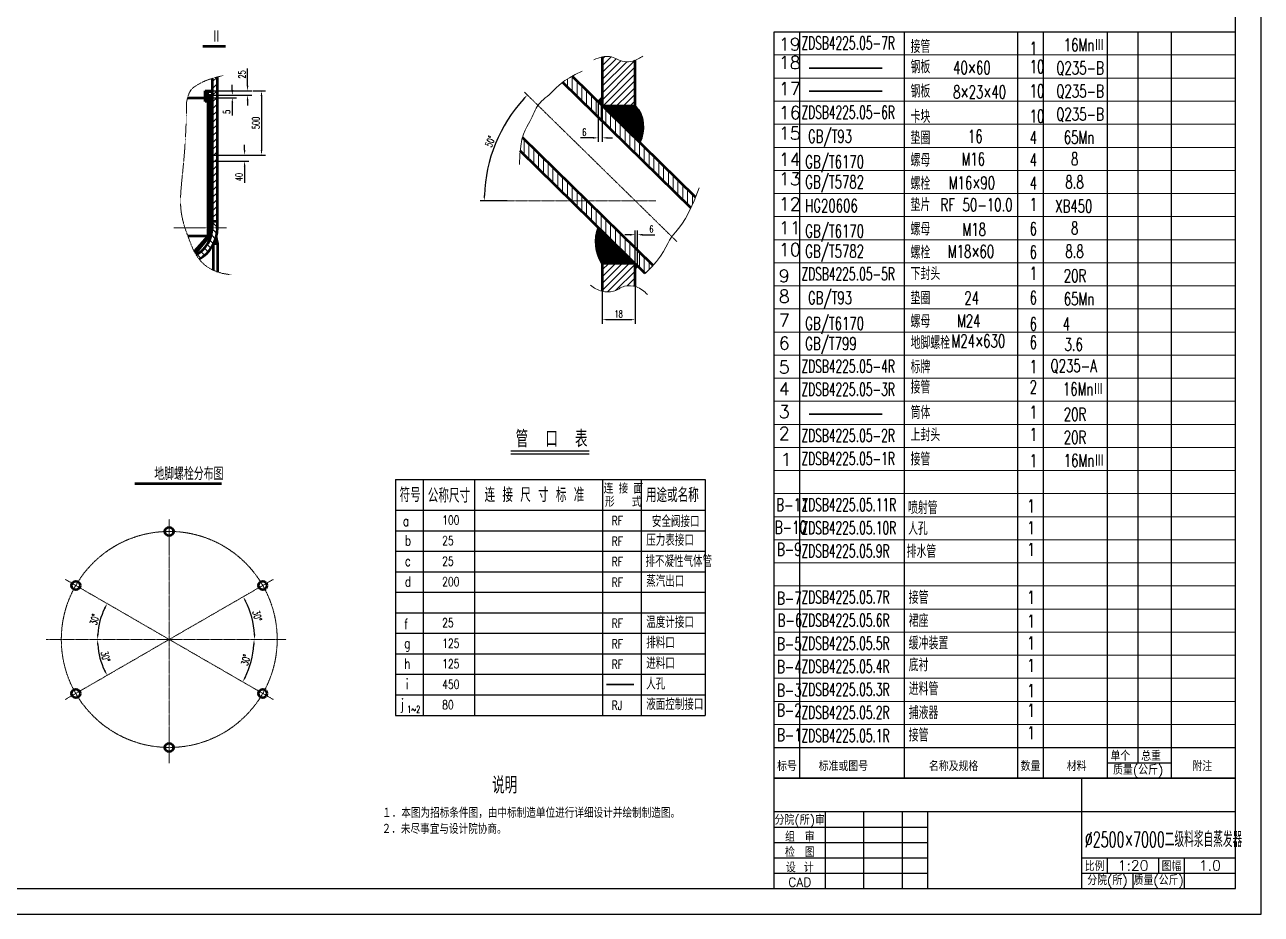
# Model space of a CAD drawing. Header units: millimetres. Extents: x 25714 to 46739, y -2 to 14848.
# Drawn here: x 34681 to 46739, y -2 to 8667 of the extents above; entities that cross this region are included whole.
import ezdxf
from ezdxf.enums import TextEntityAlignment as Align

# ---------------------------------------------------------------- set-up
doc = ezdxf.new("R2010")
doc.units = ezdxf.units.MM
doc.header["$LTSCALE"] = 5
doc.linetypes.add('CENTER', pattern=[2, 1.25, -0.25, 0.25, -0.25])
doc.linetypes.add('DIVIDE', pattern=[1.25, 0.5, -0.25, 0, -0.25, 0, -0.25])
for name, color, linetype in [('1', 1, 'Continuous'), ('border', 7, 'Continuous'), ('dim', 7, 'Continuous'), ('yhsolid', 7, 'Continuous'), ('yhtext', 3, 'Continuous'), ('yhthin', 1, 'Continuous')]:
    doc.layers.add(name, color=color, linetype=linetype)
for name, color, linetype, lineweight in [('中心线', 4, 'CENTER', 18), ('双点划线', 6, 'DIVIDE', 18), ('实线', 7, 'Continuous', 53), ('文字', 3, 'Continuous', 30), ('细线', 1, 'Continuous', 18)]:
    doc.layers.add(name, color=color, linetype=linetype, lineweight=lineweight)
doc.styles.add('hz', font='txt.shx', dxfattribs={"bigfont": 'hztxt.shx'})
doc.styles.add('SIMPLEX', font='romans.shx', dxfattribs={"width": 0.75, "bigfont": 'hztxt.shx'})
doc.styles.get("Standard").update_dxf_attribs({"font": 'txt.shx', "width": 0.67, "bigfont": 'hztxt.shx'})
doc.dimstyles.get("Standard").update_dxf_attribs({"dimtxt": 0.18, "dimasz": 0.18, "dimexe": 0.18, "dimexo": 0.0625, "dimgap": 0.09, "dimtad": 0, "dimtih": 1, "dimtoh": 1, "dimdec": 4, "dimzin": 0, "dimdsep": 46, "dimtxsty": 'Standard', "dimcen": 0.09, "dimadec": 0, "dimazin": 0, "dimtfac": 1, "dimtdec": 4, "dimtofl": 0, "dimtmove": 0, "dimatfit": 3, "dimfxl": 0, "dimtolj": 1, "dimtzin": 0, "dimarcsym": 0})
pattern_1 = [(135, (25816.55, -15245.38), (-33.14563, -33.14563), [])]
pattern_2 = [(45, (25816.55, -15245.38), (-33.14563, 33.14563), [])]
pattern_3 = [(45, (25816.5523, -15245.3785), (-3.314563, 3.314563), []), (135, (25816.5523, -15245.3785), (-3.314563, -3.314563), [])]
pattern_4 = [(90, (25816.55, -15245.38), (-46.875, 9e-15), [])]

# ---------------------------------------------------------------- blocks, each defined once
blk = doc.blocks.new('*D109')
at = {"layer": 'DEFPOINTS', "color": 0}
for p in [(40313, 6079), (40633, 6134), (40633, 5793)]:
    blk.add_point(p, dxfattribs=at)
at = {"layer": '文字', "color": 1, "lineweight": -2}
for p, q in [((40313, 6079), (40313, 5753)), ((40633, 6134), (40633, 5753)), ((40363, 5793), (40583, 5793))]:
    blk.add_line(p, q, dxfattribs=at)
at = {"layer": '文字', "color": 1}
for points in [[(40363, 5801), (40363, 5785), (40313, 5793)], [(40583, 5801), (40583, 5785), (40633, 5793)]]:
    blk.add_solid(points, dxfattribs=at)
at = {"layer": '文字', "color": 3, "insert": (40473, 5848), "char_height": 70, "attachment_point": 5}
blk.add_mtext('\\A1;18', dxfattribs=at)
blk = doc.blocks.new('*D140')
at = {"layer": 'DEFPOINTS', "color": 0}
for p in [(36510, 7397), (36510, 7338), (36825, 7338)]:
    blk.add_point(p, dxfattribs=at)
at = {"layer": '实线', "color": 1, "lineweight": -2}
for p, q in [((36825, 7447), (36825, 7497)), ((36510, 7397), (36865, 7397)), ((36510, 7338), (36865, 7338)), ((36825, 7288), (36825, 7128))]:
    blk.add_line(p, q, dxfattribs=at)
at = {"layer": '实线', "color": 1}
for points in [[(36817, 7447), (36833, 7447), (36825, 7397)], [(36817, 7288), (36833, 7288), (36825, 7338)]]:
    blk.add_solid(points, dxfattribs=at)
at = {"layer": '实线', "color": 3, "insert": (36770, 7183), "char_height": 70, "attachment_point": 5, "rotation": 90}
blk.add_mtext('\\A1;40', dxfattribs=at)
blk = doc.blocks.new('*D141')
at = {"layer": 'DEFPOINTS', "color": 0}
for p in [(36904, 8023), (36499, 7397), (36990, 7397)]:
    blk.add_point(p, dxfattribs=at)
at = {"layer": '实线', "color": 1, "lineweight": -2}
for p, q in [((36904, 8023), (37030, 8023)), ((36990, 7973), (36990, 7447)), ((36499, 7397), (37030, 7397))]:
    blk.add_line(p, q, dxfattribs=at)
at = {"layer": '实线', "color": 1}
for points in [[(36982, 7973), (36998, 7973), (36990, 8023)], [(36982, 7447), (36998, 7447), (36990, 7397)]]:
    blk.add_solid(points, dxfattribs=at)
at = {"layer": '实线', "color": 3, "insert": (36935, 7710), "char_height": 70, "attachment_point": 5, "rotation": 90}
blk.add_mtext('\\A1;500', dxfattribs=at)
blk = doc.blocks.new('*D142')
at = {"layer": 'DEFPOINTS', "color": 0}
for p in [(36487, 7981), (36441, 7954), (36705, 7954)]:
    blk.add_point(p, dxfattribs=at)
at = {"layer": '实线', "color": 1, "lineweight": -2}
for p, q in [((36705, 8031), (36705, 8081)), ((36487, 7981), (36745, 7981)), ((36441, 7954), (36745, 7954)), ((36705, 7904), (36705, 7782))]:
    blk.add_line(p, q, dxfattribs=at)
at = {"layer": '实线', "color": 1}
for points in [[(36697, 8031), (36714, 8031), (36705, 7981)], [(36697, 7904), (36714, 7904), (36705, 7954)]]:
    blk.add_solid(points, dxfattribs=at)
at = {"layer": '实线', "color": 3, "insert": (36650, 7818), "char_height": 70, "attachment_point": 5, "rotation": 90}
blk.add_mtext('\\A1;5', dxfattribs=at)
blk = doc.blocks.new('*D143')
at = {"layer": 'DEFPOINTS', "color": 0}
for p in [(36510, 8023), (36510, 7981), (36854, 8023)]:
    blk.add_point(p, dxfattribs=at)
at = {"layer": '实线', "color": 1, "lineweight": -2}
for p, q in [((36854, 8073), (36854, 8242)), ((36510, 8023), (36894, 8023)), ((36510, 7981), (36894, 7981)), ((36854, 7931), (36854, 7881))]:
    blk.add_line(p, q, dxfattribs=at)
at = {"layer": '实线', "color": 1}
for points in [[(36846, 8073), (36862, 8073), (36854, 8023)], [(36846, 7931), (36862, 7931), (36854, 7981)]]:
    blk.add_solid(points, dxfattribs=at)
at = {"layer": '实线', "color": 3, "insert": (36799, 8183), "char_height": 70, "attachment_point": 5, "rotation": 90}
blk.add_mtext('\\A1;25', dxfattribs=at)
blk = doc.blocks.new('*D144')
at = {"layer": 'DEFPOINTS', "color": 0}
for p in [(40656, 6621), (40633, 6340), (40656, 6318)]:
    blk.add_point(p, dxfattribs=at)
at = {"layer": '实线', "color": 1, "lineweight": -2}
for p, q in [((40633, 6340), (40633, 6661)), ((40656, 6318), (40656, 6661)), ((40583, 6621), (40533, 6621)), ((40706, 6621), (40827, 6621))]:
    blk.add_line(p, q, dxfattribs=at)
at = {"layer": '实线', "color": 1}
for points in [[(40583, 6629), (40583, 6612), (40633, 6621)], [(40706, 6629), (40706, 6612), (40656, 6621)]]:
    blk.add_solid(points, dxfattribs=at)
at = {"layer": '实线', "color": 3, "insert": (40792, 6676), "char_height": 70, "attachment_point": 5}
blk.add_mtext('\\A1;6', dxfattribs=at)
blk = doc.blocks.new('*D145')
at = {"layer": 'DEFPOINTS', "color": 0}
for p in [(40274, 7917), (40313, 7878), (40274, 7565)]:
    blk.add_point(p, dxfattribs=at)
at = {"layer": '实线', "color": 1, "lineweight": -2}
for p, q in [((40274, 7917), (40274, 7525)), ((40313, 7878), (40313, 7525)), ((40224, 7565), (40102, 7565)), ((40363, 7565), (40413, 7565))]:
    blk.add_line(p, q, dxfattribs=at)
at = {"layer": '实线', "color": 1}
for points in [[(40224, 7573), (40224, 7557), (40274, 7565)], [(40363, 7573), (40363, 7557), (40313, 7565)]]:
    blk.add_solid(points, dxfattribs=at)
at = {"layer": '实线', "color": 3, "insert": (40138, 7620), "char_height": 70, "attachment_point": 5}
blk.add_mtext('\\A1;6', dxfattribs=at)
blk = doc.blocks.new('*D146')
at = {"layer": 'DEFPOINTS', "color": 0}
for p in [(39589, 7976), (39354, 7680), (39386, 6952), (40835, 6952), (41039, 6556)]:
    blk.add_point(p, dxfattribs=at)
at = {"layer": '实线', "color": 1, "lineweight": -2}
for p, q in [((39589, 7976), (39554, 8011)), ((39386, 6952), (39122, 6952))]:
    blk.add_line(p, q, dxfattribs=at)
blk.add_arc((40634, 6952), 1472, 137.5225, 178.054, dxfattribs=at)
at = {"layer": '实线', "color": 1}
for points in [[(39542, 7952), (39554, 7941), (39582, 7983)], [(39171, 7002), (39154, 7002), (39162, 6952)]]:
    blk.add_solid(points, dxfattribs=at)
at = {"layer": '实线', "color": 3, "insert": (39220, 7530), "char_height": 70, "attachment_point": 5, "rotation": 67.7883}
blk.add_mtext('\\A1;50%%D', dxfattribs=at)
blk = doc.blocks.new('*D80')
at = {"layer": 'DEFPOINTS', "color": 0}
for p in [(35324, 3118), (35434, 2915), (34891, 2676), (37229, 2676), (36856, 2234)]:
    blk.add_point(p, dxfattribs=at)
at = {"layer": 'dim', "color": 1, "lineweight": -2}
blk.add_arc((36090, 2676), 699, 154.0997, 175.9003, dxfattribs=at)
at = {"layer": 'dim', "color": 1}
for points in [[(35454, 2985), (35469, 2977), (35485, 3025)], [(35402, 2726), (35385, 2726), (35391, 2676)]]:
    blk.add_solid(points, dxfattribs=at)
at = {"layer": 'dim', "color": 3, "insert": (35362, 2871), "char_height": 70, "attachment_point": 5, "rotation": 75}
blk.add_mtext('\\A1;30°', dxfattribs=at)
blk = doc.blocks.new('*D81')
at = {"layer": 'DEFPOINTS', "color": 0}
for p in [(36856, 3118), (34891, 2676), (37229, 2676), (35402, 2555), (35324, 2234)]:
    blk.add_point(p, dxfattribs=at)
at = {"layer": 'dim', "color": 1, "lineweight": -2}
blk.add_arc((36090, 2676), 699, 184.0978, 205.9022, dxfattribs=at)
at = {"layer": 'dim', "color": 1}
for points in [[(35385, 2626), (35401, 2626), (35391, 2676)], [(35469, 2374), (35454, 2367), (35485, 2326)]]:
    blk.add_solid(points, dxfattribs=at)
at = {"layer": 'dim', "color": 3, "insert": (35468, 2509), "char_height": 70, "attachment_point": 5, "rotation": 285}
blk.add_mtext('\\A1;30°', dxfattribs=at)
blk = doc.blocks.new('*D82')
at = {"layer": 'DEFPOINTS', "color": 0}
for p in [(36856, 3118), (36910, 2821), (34891, 2676), (37229, 2676), (35324, 2234)]:
    blk.add_point(p, dxfattribs=at)
at = {"layer": 'dim', "color": 1, "lineweight": -2}
blk.add_arc((36090, 2676), 833, 3.441, 26.559, dxfattribs=at)
at = {"layer": 'dim', "color": 1}
for points in [[(36828, 3044), (36842, 3052), (36811, 3092)], [(36930, 2726), (36913, 2726), (36923, 2676)]]:
    blk.add_solid(points, dxfattribs=at)
at = {"layer": 'dim', "color": 3, "insert": (36948, 2906), "char_height": 70, "attachment_point": 5, "rotation": 285}
blk.add_mtext('\\A1;30°', dxfattribs=at)
blk = doc.blocks.new('*D83')
at = {"layer": 'DEFPOINTS', "color": 0}
for p in [(35324, 3118), (34891, 2676), (37229, 2676), (36868, 2393), (36856, 2234)]:
    blk.add_point(p, dxfattribs=at)
at = {"layer": 'dim', "color": 1, "lineweight": -2}
blk.add_arc((36090, 2676), 827, 333.4642, 356.5358, dxfattribs=at)
at = {"layer": 'dim', "color": 1}
for points in [[(36908, 2626), (36924, 2626), (36917, 2676)], [(36838, 2303), (36823, 2310), (36807, 2262)]]:
    blk.add_solid(points, dxfattribs=at)
at = {"layer": 'dim', "color": 3, "insert": (36836, 2476), "char_height": 70, "attachment_point": 5, "rotation": 75}
blk.add_mtext('\\A1;30°', dxfattribs=at)

msp = doc.modelspace()

# ---------------------------------------------------------------- hatches: boundary and pattern name
at = {"layer": '细线'}
h = msp.add_hatch(dxfattribs=at)
h.set_pattern_fill('ANSI31', color=256, scale=375, style=0)
h.set_pattern_definition(pattern_2)
h.paths.add_polyline_path([(40273.55355, 7917.37031), (40313.27942, 7953.73546), (40313.27942, 8354.427, -0.0008575311), (40314.34312, 8354.65666, -0.0879913538), (40383.81781, 8357.11653), (40383.81767, 8357.11655, -0.0942606944), (40452.65957, 8333.68223, 0.0894599652), (40524.89418, 8308.32303, 0.1117128209), (40611.15126, 8313.79239, 0.0186258776), (40633.41455, 8321.24623), (40633.41455, 7878.43598, -0.3078015703), (40675.96259, 7522.97924)])
h = msp.add_hatch(dxfattribs=at)
h.set_pattern_fill('ANSI31', color=256, scale=375, style=0)
h.set_pattern_definition(pattern_2)
h.paths.add_polyline_path([(36521.18983, 6530.90069), (36517.94722, 6530.90069), (36517.94722, 6524.65494, 0.0047869115)])
h.paths.add_polyline_path([(36560.79936, 8158.60003), (36557.28772, 8157.7531), (36510.38766, 8144.59895), (36510.38766, 6753.81772), (36560.79936, 6753.81772)])
h = msp.add_hatch(dxfattribs=at)
h.set_pattern_fill('ANSI31', color=256, scale=375, angle=45, style=0)
h.set_pattern_definition(pattern_4)
h.paths.add_polyline_path([(40020.07284, 8165.80043), (39993.20229, 8150.86298), (39949.31427, 8123.18717), (39926.18134, 8106.4335), (41175.27132, 6882.23155), (41207.35633, 6952.52506), (41221.62354, 6988.19055)])
h.paths.add_polyline_path([(40163.61814, 6952.26997), (40009.15277, 6952.26997), (40732.54352, 6243.29273), (40793.98092, 6305.1855), (40807.67627, 6321.04466)])
h = msp.add_hatch(dxfattribs=at)
h.set_pattern_fill('ANSI37', color=256, scale=37.5, style=0)
h.set_pattern_definition(pattern_3)
h.paths.add_polyline_path([(40313.27942, 7953.73546), (40273.55355, 7917.37031), (40313.27942, 7878.43598)])
h.paths.add_polyline_path([(40633.41455, 6340.44657), (40633.41455, 6295.17516), (40656.04568, 6318.26637)])
h = msp.add_hatch(dxfattribs=at)
h.set_pattern_fill('ANSI37', color=256, scale=37.5, style=0)
h.set_pattern_definition(pattern_3)
h.paths.add_polyline_path([(40313.27942, 7878.43598), (40675.96259, 7522.97924, 0.3078015703), (40633.41455, 7878.43598)])
h = msp.add_hatch(dxfattribs=at)
h.set_pattern_fill('ANSI31', color=256, scale=375, angle=45, style=0)
h.set_pattern_definition(pattern_4)
h.paths.add_polyline_path([(40009.15277, 6952.26997), (40163.61814, 6952.26997), (39535.35397, 7568.01603), (39529.83449, 7547.98582), (39517.93858, 7483.32993), (39513.09229, 7438.44649)])
h = msp.add_hatch(dxfattribs=at)
h.set_pattern_fill('ANSI31', color=256, scale=375, angle=90, style=0)
h.set_pattern_definition(pattern_1)
h.paths.add_polyline_path([(36560.79936, 6753.81772), (36510.38766, 6753.81772), (36510.38766, 6687.51176), (36560.79936, 6687.51176)])
h = msp.add_hatch(dxfattribs=at)
h.set_pattern_fill('ANSI31', color=256, scale=375, angle=90, style=0)
h.set_pattern_definition(pattern_1)
h.paths.add_polyline_path([(36517.94722, 6524.65494), (36517.94722, 6530.90069), (36521.18983, 6530.90069, 0.1112412375), (36560.79936, 6687.51176), (36510.38766, 6687.51176, -0.2586575881), (36353.18098, 6423.17376), (36360.40582, 6410.48011), (36382.54302, 6381.99634, 0.13627135)])
h = msp.add_hatch(dxfattribs=at)
h.set_pattern_fill('ANSI37', color=256, scale=37.5, style=0)
h.set_pattern_definition(pattern_3)
h.paths.add_polyline_path([(40275.12299, 6691.5992, 0.2309354287), (40313.27942, 6340.44657), (40633.41455, 6340.44657)])
h = msp.add_hatch(dxfattribs=at)
h.set_pattern_fill('ANSI37', color=256, scale=37.5, style=0)
h.set_pattern_definition(pattern_3)
h.paths.add_polyline_path([(36565.54239, 6530.90069), (36548.78341, 6603.43309, -0.052934209), (36521.18983, 6530.90069)])

# ---------------------------------------------------------------- linework, layer by layer
at = {"color": 7, "linetype": 'Continuous'}
for p, q in [((41989, 247.50004), (41989, 8597.50004)), ((41989, 8597.50004), (46489, 8597.50004)), ((41989, 1622.50004), (46489, 1622.50004)), ((46489, 247.50004), (46489, 1622.50004)), ((44989, 247.50004), (44989, 1322.50004)), ((41989, 997.50004), (46489, 997.50004)), ((41989, 997.50004), (46489, 997.50004)), ((43489, 247.50004), (43489, 997.50004)), ((41989, 247.50004), (46489, 247.50004))]:
    msp.add_line(p, q, dxfattribs=at)
at = {"color": 7, "linetype": 'Continuous', "lineweight": 30}
msp.add_line((41989, 1322.50004), (46489, 1322.50004), dxfattribs=at)
at = {"layer": '1', "color": 1, "linetype": 'Continuous'}
for p, q in [((42239, 1322.50004), (42239, 8597.50004)), ((43258.5, 1322.50004), (43258.5, 8597.50004)), ((44364, 1322.50004), (44364, 8597.50004)), ((44614, 1322.50004), (44614, 8597.50004)), ((45239, 1322.50004), (45239, 8597.50004)), ((45539, 1472.50004), (45539, 8597.50004)), ((45864, 1322.50004), (45864, 8597.50004)), ((45239, 1472.50004), (45864, 1472.50004)), ((42489, 247.50004), (42489, 997.50004)), ((42864, 247.50004), (42864, 997.50004)), ((43239, 247.50004), (43239, 997.50004)), ((41989, 847.50004), (43489, 847.50004)), ((41989, 697.50004), (43489, 697.50004)), ((41989, 547.50004), (43489, 547.50004)), ((44989, 547.50004), (46489, 547.50004)), ((45239, 397.50004), (45239, 547.50004)), ((45739, 397.50004), (45739, 547.50004)), ((45989, 247.50004), (45989, 547.50004)), ((41989, 397.50004), (43489, 397.50004)), ((44989, 397.50004), (46489, 397.50004)), ((45489, 247.50004), (45489, 397.50004))]:
    msp.add_line(p, q, dxfattribs=at)
at = {"layer": 'border', "color": 1, "linetype": 'Continuous'}
msp.add_lwpolyline([(25714, -2.49996), (46739, -2.49996), (46739, 14847.50004), (25714, 14847.50004)], close=True, dxfattribs=at)
at = {"layer": 'border', "color": 7, "linetype": 'Continuous'}
msp.add_lwpolyline([(26339, 247.50004), (46489, 247.50004), (46489, 14597.50004), (26339, 14597.50004)], close=True, dxfattribs=at)
at = {"layer": 'yhsolid'}
for p, q in [((39420.57474, 4514.16466), (40186.24869, 4514.16466)), ((38298.01416, 4236.01697), (41316.49397, 4236.01697)), ((38298.01416, 4236.01697), (38298.01416, 1936.01697)), ((41316.49397, 4236.01697), (41316.49397, 1936.01697)), ((38298.01416, 1936.01697), (41316.49397, 1936.01697))]:
    msp.add_line(p, q, dxfattribs=at)
at = {"layer": 'yhtext'}
for p, q in [((39420.57474, 4484.16466), (40186.24869, 4484.16466)), ((38566.49397, 4236.01697), (38566.49397, 1936.01697)), ((39066.49397, 4236.01697), (39066.49397, 1936.01697)), ((40316.49397, 4236.01697), (40316.49397, 1936.01697)), ((40691.49397, 4236.01697), (40691.49397, 1936.01697)), ((39066.49397, 4036.01697), (39066.49397, 1936.01697))]:
    msp.add_line(p, q, dxfattribs=at)
at = {"layer": 'yhthin'}
for p, q in [((38298.01416, 3936.01697), (41316.49397, 3936.01697)), ((38298.01416, 3736.01697), (41316.49397, 3736.01697)), ((38298.01416, 3536.01697), (41316.49397, 3536.01697)), ((38298.01416, 3336.01697), (41316.49397, 3336.01697)), ((38298.01416, 3136.01697), (41316.49397, 3136.01697)), ((38298.01416, 3136.01697), (41316.49397, 3136.01697)), ((38298.01416, 2936.01697), (41316.49397, 2936.01697)), ((38298.01416, 2736.01697), (41316.49397, 2736.01697)), ((38298.01416, 2536.01697), (41316.49397, 2536.01697)), ((38298.01416, 2336.01697), (41316.49397, 2336.01697)), ((38298.01416, 2136.01697), (41316.49397, 2136.01697))]:
    msp.add_line(p, q, dxfattribs=at)
at = {"layer": '中心线'}
for p, q in [((41038.53978, 6555.5099), (39588.69713, 7976.46454)), ((39385.5344, 6952.26997), (40835.37706, 6952.26997)), ((36090.3302, 3560.45685), (36090.3302, 3848.41478)), ((36090.3302, 1469.3823), (36090.3302, 3848.41478)), ((35324.38011, 3118.23536), (35075.00123, 3262.21432)), ((36856.2803, 3118.23536), (37105.65917, 3262.21432)), ((35324.38011, 3118.23536), (36856.2803, 2233.79237)), ((36856.2803, 3118.23536), (35324.38011, 2233.79237)), ((34891.25805, 2676.01387), (37229.44889, 2676.01387)), ((35324.38011, 2233.79237), (35075.00123, 2089.81341)), ((36856.2803, 2233.79237), (37105.65917, 2089.81341)), ((36090.3302, 1791.57088), (36090.3302, 1503.61296))]:
    msp.add_line(p, q, dxfattribs=at)
msp.add_circle((36090.3302, 2676.01387), 1052.59351, dxfattribs=at)
at = {"layer": '双点划线'}
msp.add_line((36136.50061, 6687.51176), (36649.0199, 6687.51176), dxfattribs=at)
for points in [[(36613.68117, 8171.35397), (36557.28772, 8157.7531), (36510.06855, 8144.50944), (36470.86585, 8131.66738), (36438.52178, 8119.27128), (36411.87852, 8107.36553), (36389.77822, 8095.99451), (36371.06305, 8085.2026), (36354.5752, 8075.03417), (36339.34386, 8065.32454), (36325.14634, 8055.07272), (36311.94701, 8043.06867), (36299.71022, 8028.10233), (36288.40033, 8008.96364), (36277.98168, 7984.44257), (36268.41863, 7953.32904), (36259.67553, 7914.41302)], [(36698.44837, 6228.27812), (36597.78103, 6245.87417), (36516.18275, 6275.03963), (36451.11388, 6313.62726), (36400.03478, 6359.48983), (36360.40582, 6410.48011), (36329.68733, 6464.45085), (36305.33969, 6519.25483), (36284.82324, 6572.74481), (36266.07948, 6623.33881), (36248.9745, 6671.7159), (36233.85551, 6719.12041), (36221.06973, 6766.79669), (36210.96438, 6815.98906), (36203.88667, 6867.94185), (36200.18384, 6923.8994), (36200.20309, 6985.10604), (36204.06442, 7053.00408), (36210.97888, 7129.82777), (36219.93029, 7218.00933), (36229.90249, 7319.98099), (36239.87928, 7438.17496), (36248.84451, 7575.02347), (36255.78198, 7732.95875), (36259.67553, 7914.41302)]]:
    msp.add_lwpolyline(points, dxfattribs=at)
at = {"layer": '实线'}
for p, q in [((36418.80776, 8457.37937), (36639.21535, 8457.37937)), ((36510.38766, 8144.59895), (36510.38766, 6687.51176)), ((36560.79936, 6687.51176), (36560.79936, 8158.60003)), ((41175.27132, 6882.23155), (39926.18134, 8106.4335)), ((41221.62354, 6988.19055), (40020.07284, 8165.80043)), ((36441.27522, 8023.47905), (36510.38766, 8023.47905)), ((36441.27522, 7919.7109), (36441.27522, 8023.47905)), ((36462.86872, 8013.20492), (36462.86872, 7917.65615)), ((36510.38766, 8013.20492), (36462.86872, 8013.20492)), ((36468.86454, 7980.5009), (36510.38766, 7980.5009)), ((36468.86454, 7917.08561), (36468.86454, 7980.5009)), ((36486.94326, 6609.66469), (36486.94326, 7980.5009)), ((36268.50662, 7953.61534), (36441.27522, 7953.61534)), ((36462.86872, 7917.65615), (36441.27522, 7919.7109)), ((36468.86454, 6609.66469), (36468.86454, 7917.08561)), ((40273.55355, 7917.37031), (40313.27942, 7953.73546)), ((40313.27942, 7878.43598), (40633.41455, 7878.43598)), ((40808.22202, 6320.50978), (39535.35397, 7568.01603)), ((36510.38766, 7397.47324), (36486.94326, 7397.47324)), ((40732.54352, 6243.29273), (39513.09229, 7438.44649)), ((36510.38766, 7338.0945), (36486.94326, 7338.0945)), ((36510.38766, 6753.81772), (36560.79936, 6753.81772)), ((36271.04668, 6609.66469), (36468.86454, 6609.66469)), ((36468.86454, 6609.66469), (36333.16514, 6458.34053)), ((36486.94326, 6609.66469), (36345.04657, 6437.46548)), ((36468.86454, 6609.66469), (36486.94326, 6609.66469)), ((36565.54239, 6530.90069), (36548.78341, 6603.43309)), ((40633.41455, 6340.44657), (40313.27942, 6340.44657)), ((40633.41455, 6295.17516), (40656.04568, 6318.26637)), ((35754.0134, 4194.42193), (36598.9834, 4194.42193))]:
    msp.add_line(p, q, dxfattribs=at)
for points in [[(40313.27942, 8354.427), (40313.27942, 7878.43598)], [(40633.41455, 7878.43598), (40633.41455, 8321.24623)], [(36565.54239, 6257.39714), (36565.54239, 6530.90069), (36517.94722, 6530.90069), (36517.94722, 6274.40895)], [(40313.27942, 6340.44657), (40313.27942, 6069.17467)], [(40633.41455, 6115.839), (40633.41455, 6340.44657)]]:
    msp.add_lwpolyline(points, dxfattribs=at)
for centre in [(36090.3302, 3728.60738), (35178.75748, 3202.31062), (37001.90292, 3202.31062), (35178.75748, 2149.71711), (37001.90292, 2149.71711), (36090.3302, 1623.42036)]:
    msp.add_circle(centre, 41.55796, dxfattribs=at)
for centre, radius, start, end in [((40393.33503, 7669.42369), 318.3148, 332.608911489, 41.042702096), ((36193.3873, 6697.12186), 317.146, 300.254974081, 358.501701819), ((36193.3873, 6697.12186), 367.53773, 300.974505788, 358.501701819), ((40654.06938, 6555.12635), 402.77191, 160.194144061, 212.208773785)]:
    msp.add_arc(centre, radius, start, end, dxfattribs=at)
at = {"layer": '文字'}
for p, q in [((42329.70661, 8245.50479), (43042.6644, 8245.50479)), ((42329.70661, 8020.50479), (43042.6644, 8020.50479)), ((42329.70661, 4870.50479), (43042.6644, 4870.50479)), ((40353.92842, 2236.07383), (40619.50787, 2236.07383))]:
    msp.add_line(p, q, dxfattribs=at)
at = {"layer": '细线'}
for p, q in [((41989, 8372.50004), (46489, 8372.50004)), ((41989, 8147.50004), (46489, 8147.50004)), ((41989, 7922.50004), (46489, 7922.50004)), ((41989, 7697.50004), (46489, 7697.50004)), ((41989, 7472.50004), (46489, 7472.50004)), ((41989, 7247.50004), (46489, 7247.50004)), ((41989, 7022.50004), (46489, 7022.50004)), ((41989, 6797.50004), (46489, 6797.50004)), ((41989, 6572.50004), (46489, 6572.50004)), ((40305.25978, 6071.32887), (40574.37748, 6340.44657)), ((40313.27942, 6145.63977), (40508.08622, 6340.44657)), ((40313.27942, 6211.93103), (40441.79496, 6340.44657)), ((40313.27942, 6278.22229), (40375.5037, 6340.44657)), ((40362.78439, 6062.56221), (40633.41455, 6333.19238)), ((41989, 6347.50004), (46489, 6347.50004)), ((40442.32599, 6075.81255), (40633.41455, 6266.90112)), ((40555.37558, 6122.57089), (40633.41455, 6200.60986)), ((40618.66547, 6119.56952), (40633.41455, 6134.3186)), ((41989, 6122.50004), (46489, 6122.50004)), ((41989, 5897.50004), (46489, 5897.50004)), ((41989, 5672.50004), (46489, 5672.50004)), ((41989, 5447.50004), (46489, 5447.50004)), ((41989, 5222.50004), (46489, 5222.50004)), ((41989, 4997.50004), (46489, 4997.50004)), ((41989, 4772.50004), (46489, 4772.50004)), ((41989, 4547.50004), (46489, 4547.50004)), ((41989, 4322.50004), (46489, 4322.50004)), ((41989, 4097.50004), (46489, 4097.50004)), ((41989, 3872.50004), (46489, 3872.50004)), ((41989, 3647.50004), (46489, 3647.50004)), ((41989, 3422.50004), (46489, 3422.50004)), ((41989, 3197.50004), (46489, 3197.50004)), ((41989, 2972.50004), (46489, 2972.50004)), ((41989, 2747.50004), (46489, 2747.50004)), ((41989, 2522.50004), (46489, 2522.50004)), ((41989, 2297.50004), (46489, 2297.50004)), ((41989, 2072.50004), (46489, 2072.50004)), ((41989, 1847.50004), (46489, 1847.50004))]:
    msp.add_line(p, q, dxfattribs=at)
for points in [[(40231.88908, 8324.58758, -0.0694951417), (40314.34315, 8354.65666, -0.0879911368), (40383.81767, 8357.11655, -0.0942606944), (40452.65957, 8333.68223, 0.0894599652), (40524.89418, 8308.32303, 0.1117128709), (40611.15129, 8313.7924, 0.0876328465), (40709.37879, 8362.53806)], [(40752.78689, 6036.71394, 0.1308661389), (40645.38547, 6111.89282, 0.1496612452), (40530.32016, 6118.03649, 0.0893236355), (40476.22422, 6093.75213, -0.0887280112), (40421.79979, 6069.24297, -0.1276999412), (40309.59871, 6070.12783, -0.114316632), (40199.33294, 6128.87945)]]:
    msp.add_lwpolyline(points, format="xyb", dxfattribs=at)
for points in [[(39504.80261, 7305.34531), (39509.29347, 7403.26407), (39517.93858, 7483.32993), (39529.83449, 7547.98582), (39544.07775, 7599.67466), (39559.76489, 7640.83937), (39575.99247, 7673.92289), (39591.85703, 7701.36813), (39606.45511, 7725.61801), (39619.12197, 7748.70745), (39630.14769, 7771.03927), (39640.06109, 7792.60829), (39649.39097, 7813.40931), (39658.66612, 7833.43715), (39668.41536, 7852.68661), (39679.16748, 7871.15251), (39691.45128, 7888.82966), (39705.64373, 7905.74678), (39721.51444, 7922.06832), (39738.68118, 7937.99262), (39756.76172, 7953.71803), (39775.37382, 7969.44292), (39794.13525, 7985.36563), (39812.66378, 8001.68452), (39830.57719, 8018.59794), (39847.90744, 8036.33754), (39866.3433, 8055.26814), (39887.98774, 8075.78787), (39914.94374, 8098.29484), (39949.31427, 8123.18717), (39993.20229, 8150.86298), (40048.71079, 8181.72039), (40117.94272, 8216.15752)], [(41257.40675, 7077.64222), (41207.35633, 6952.52506), (41162.74947, 6854.79801), (41123.19174, 6780.05365), (41088.28873, 6723.88459), (41057.64598, 6681.88344), (41030.86908, 6649.6428), (41007.56359, 6622.75528), (40987.33508, 6596.81347), (40969.48364, 6568.09134), (40952.08746, 6535.58828), (40932.91928, 6498.98505), (40909.75182, 6457.9624), (40880.35778, 6412.20109), (40842.50991, 6361.38187), (40793.98092, 6305.1855), (40732.54352, 6243.29273)]]:
    msp.add_lwpolyline(points, dxfattribs=at)

# ---------------------------------------------------------------- texts
at = {"layer": 'border', "color": 3, "linetype": 'Continuous'}
for s, p in [('1:20', (45489, 472.50004)), ('1.0', (46238.32201, 472.50004))]:
    msp.add_text(s, height=100, dxfattribs=at).set_placement(p, align=Align.MIDDLE)
at = {"layer": 'yhtext', "style": 'SIMPLEX', "width": 0.75}
for s, height, p in [('管  口  表', 162.5, (39468.79355, 4549.45829)), ('符号', 137.5, (38336.7084, 4015.68127)), ('公称尺寸', 137.5, (38611.44857, 4009.52694)), ('连 接 尺 寸 标 准', 137.5, (39165.22162, 4015.68127)), ('连 接 面', 100, (40326.86906, 4098.14141)), ('用途或名称', 137.5, (40738.67927, 4014.39494)), ('形   式', 100, (40339.14942, 3968.86081)), ('100', 87.5, (38751.68584, 3795.07475)), ('RF', 87.5, (40404.89313, 3788.98037)), ('安全阀接口', 112.5, (40797.10759, 3770.76344)), ('a', 100, (38369.1092, 3780.63676)), ('b', 100, (38388.77463, 3590.90652)), ('25', 87.5, (38751.68584, 3595.07475)), ('RF', 87.5, (40404.89313, 3588.98037)), ('压力表接口', 112.5, (40741.69826, 3588.11576)), ('排不凝性气体管', 112.5, (40733.77741, 3381.94767)), ('c', 100, (38388.77463, 3390.90652)), ('25', 87.5, (38751.68584, 3395.07475)), ('RF', 87.5, (40404.89313, 3388.98037)), ('d', 100, (38388.77463, 3190.90652)), ('200', 87.5, (38751.68584, 3195.07475)), ('RF', 87.5, (40404.89313, 3188.98037)), ('蒸汽出口', 112.5, (40741.69826, 3188.11576)), ('温度计接口', 112.5, (40741.69826, 2788.11576)), ('f', 100, (38381.28788, 2776.76253)), ('25', 87.5, (38751.68584, 2795.07475)), ('RF', 87.5, (40404.89313, 2788.98037)), ('g', 100, (38381.28788, 2590.90652)), ('125', 87.5, (38751.68584, 2595.07475)), ('RF', 87.5, (40404.89313, 2588.98037)), ('排料口', 112.5, (40741.69826, 2588.11576)), ('h', 100, (38381.28788, 2390.90652)), ('125', 87.5, (38751.68584, 2395.07475)), ('RF', 87.5, (40404.89313, 2388.98037)), ('进料口', 112.5, (40741.69826, 2388.11576)), ('i', 100, (38396.26152, 2190.90652)), ('人孔', 112.5, (40741.69826, 2188.11576)), ('450', 87.5, (38751.68584, 2195.07475)), ('j', 100, (38346.57674, 1996.82471)), ('80', 87.5, (38751.68584, 1995.07475)), ('RJ', 87.5, (40404.89313, 1988.98037)), ('液面控制接口', 112.5, (40741.69826, 1988.11576)), ('说明', 162.5, (39239.63796, 1173.86804)), ('１．本图为招标条件图，由中标制造单位进行详细设计并绘制制造图。', 100, (38165.59867, 937.17231)), ('２．未尽事宜与设计院协商。', 100, (38161.55118, 780.67322))]:
    msp.add_text(s, height=height, dxfattribs=at).set_placement(p)
at = {"layer": '双点划线', "color": 3, "linetype": 'Continuous', "style": 'hz'}
for s, p in [('单个', (45364, 1547.50004)), ('总重', (45664, 1547.50004)), ('标号', (42114, 1447.50004)), ('标准或图号', (42664, 1447.50004)), ('名称及规格', (43739, 1447.50004)), ('数量', (44489, 1447.50004)), ('材料', (44939, 1447.50004)), ('质量(公斤)', (45539, 1397.50004)), ('附注', (46164, 1447.50004)), ('分院(所)审', (42239, 910.00004)), ('组\u3000审', (42239, 760.00004)), ('检\u3000图', (42239, 610.00004)), ('设 计', (42239, 460.00004)), ('比例', (45114, 472.50004)), ('图幅', (45864, 472.50004)), ('分院(所)', (45239, 322.50004)), ('质量(公斤)', (45739, 322.50004)), ('CAD', (42239, 310.00004))]:
    msp.add_text(s, height=87.5, dxfattribs=at).set_placement(p, align=Align.MIDDLE)
at = {"layer": '文字'}
for s, height, width, p in [('Ⅱ', 125, 0.67, (36500.99995, 8491.47292)), ('ZDSB4225.05-7R', 125, 0.61, (42254.46193, 8426.33903)), ('接管', 125, 0.67, (43319.28568, 8391.93554)), ('1', 125, 0.67, (44480.1852, 8375.02167)), ('16MnⅢ', 125, 0.67, (44813.26907, 8408.21349)), ('钢板', 125, 0.67, (43319.28568, 8193.92861)), ('10', 125, 0.67, (44480.1852, 8196.45025)), ('40×60', 125, 0.67, (43734.20957, 8185.96892)), ('Q235-B', 125, 0.67, (44740.86174, 8183.21349)), ('钢板', 125, 0.67, (43319.28568, 7957.0506)), ('10', 125, 0.67, (44480.1852, 7959.57224)), ('Q235-B', 125, 0.67, (44740.86174, 7958.21349)), ('8×23×40', 125, 0.67, (43734.20957, 7949.09091)), ('ZDSB4225.05-6R', 125, 0.61, (42254.46193, 7751.33903)), ('卡块', 125, 0.67, (43319.28568, 7710.45484)), ('10', 125, 0.67, (44480.1852, 7712.97647)), ('Q235-B', 125, 0.67, (44740.86174, 7733.21349)), ('GB/T93', 125, 0.67, (42318.23045, 7517.94907)), ('垫圈', 125, 0.67, (43319.28568, 7502.73008)), ('16', 125, 0.67, (43878.69661, 7517.94907)), ('4', 125, 0.67, (44480.1852, 7505.25172)), ('65Mn', 125, 0.67, (44813.26907, 7508.21349)), ('GB/T6170', 125, 0.67, (42291.4796, 7268.4824)), ('螺母', 125, 0.67, (43319.28568, 7285.28757)), ('M16', 125, 0.67, (43816.27797, 7295.21094)), ('4', 125, 0.67, (44480.1852, 7287.80921)), ('8', 125, 0.67, (44883.11534, 7297.59493)), ('GB/T5782', 125, 0.67, (42291.4796, 7072.47281)), ('螺栓', 125, 0.67, (43319.28568, 7058.12739)), ('M16×90', 125, 0.67, (43691.44067, 7063.56335)), ('4', 125, 0.67, (44480.1852, 7060.64903)), ('8.8', 125, 0.67, (44828.80984, 7071.51019)), ('HG20606', 125, 0.67, (42291.4796, 6840.82522)), ('垫片', 125, 0.67, (43319.28568, 6850.40263)), ('RF 50-10.0', 125, 0.67, (43611.18813, 6849.73468)), ('1', 125, 0.67, (44480.1852, 6852.92427)), ('XB450', 125, 0.67, (44729.24956, 6836.38213)), ('GB/T6170', 125, 0.67, (42291.4796, 6593.4824)), ('螺母', 125, 0.67, (43319.28568, 6613.52454)), ('M18', 125, 0.67, (43825.19491, 6609.17755)), ('6', 125, 0.67, (44480.1852, 6616.04618)), ('8', 125, 0.67, (44883.11534, 6622.59493)), ('GB/T5782', 125, 0.67, (42291.4796, 6397.47281)), ('螺栓', 125, 0.67, (43319.28568, 6386.36428)), ('M18×60', 125, 0.67, (43682.52372, 6395.34896)), ('6', 125, 0.67, (44480.1852, 6388.88592)), ('8.8', 125, 0.67, (44828.80984, 6396.51019)), ('ZDSB4225.05-5R', 125, 0.61, (42254.46193, 6176.33903)), ('下封头', 125, 0.67, (43319.28568, 6178.6396)), ('1', 125, 0.67, (44480.1852, 6181.16124)), ('20R', 125, 0.67, (44813.26907, 6158.21349)), ('GB/T93', 125, 0.67, (42318.23045, 5942.94907)), ('垫圈', 125, 0.67, (43319.28568, 5941.76159)), ('24', 125, 0.67, (43843.02881, 5940.96316)), ('6', 125, 0.67, (44480.1852, 5944.28323)), ('65Mn', 125, 0.67, (44813.26907, 5933.21349)), ('GB/T6170', 125, 0.67, (42291.4796, 5693.4824)), ('螺母', 125, 0.67, (43319.28568, 5714.60141)), ('M24', 125, 0.67, (43771.69322, 5718.22503)), ('6', 125, 0.67, (44480.1852, 5687.96972)), ('4', 125, 0.67, (44801.65703, 5687.87171)), ('GB/T799', 125, 0.67, (42291.4796, 5497.47281)), ('地脚螺栓', 125, 0.67, (43319.28568, 5506.87665)), ('M24×630', 125, 0.67, (43718.19152, 5522.21551)), ('6', 125, 0.67, (44480.1852, 5509.39829)), ('3.6', 125, 0.67, (44819.75886, 5488.91714)), ('ZDSB4225.05-4R', 125, 0.61, (42254.46193, 5276.33903)), ('标牌', 125, 0.67, (43319.28568, 5269.99864)), ('1', 125, 0.67, (44480.1852, 5272.52028)), ('Q235-A', 125, 0.67, (44683.99505, 5280.91926)), ('接管', 125, 0.67, (43319.28568, 5071.99164)), ('2', 125, 0.67, (44480.1852, 5074.51327)), ('ZDSB4225.05-3R', 125, 0.61, (42254.46193, 5051.33903)), ('16MnⅢ', 125, 0.67, (44804.21809, 5054.85837)), ('筒体', 125, 0.67, (43319.28568, 4825.39587)), ('1', 125, 0.67, (44480.1852, 4827.91751)), ('20R', 125, 0.67, (44813.26907, 4808.21349)), ('ZDSB4225.05-2R', 125, 0.61, (42254.46193, 4601.33903)), ('上封头', 125, 0.67, (43319.28568, 4607.95344)), ('1', 125, 0.67, (44480.1852, 4610.475)), ('20R', 125, 0.67, (44813.26907, 4583.21349)), ('ZDSB4225.05-1R', 125, 0.61, (42254.46193, 4376.33903)), ('接管', 125, 0.67, (43319.28568, 4371.07536)), ('1', 125, 0.67, (44480.1852, 4354.16149)), ('16MnⅢ', 125, 0.67, (44813.26907, 4358.21349)), ('地脚螺栓分布图', 125, 0.67, (35944.40654, 4228.51548)), ('B-11', 125, 0.67, (42010.2482, 3926.03567)), ('ZDSB4225.05.11R', 125, 0.61, (42254.46193, 3926.33903)), ('喷射管', 125, 0.67, (43294.50565, 3897.06115)), ('1', 125, 0.67, (44457.50867, 3914.4143)), ('B-10', 125, 0.67, (41995.38508, 3705.91468)), ('ZDSB4225.05.10R', 125, 0.61, (42254.46193, 3701.33903)), ('人孔', 125, 0.67, (43294.50565, 3694.3807)), ('1', 125, 0.67, (44457.50867, 3702.0627)), ('B-9', 125, 0.67, (42017.67976, 3491.29573)), ('ZDSB4225.05.9R', 125, 0.61, (42254.46193, 3476.33903)), ('排水管', 125, 0.67, (43280.98233, 3471.4322)), ('1', 125, 0.67, (44457.50867, 3489.71124)), ('B-7', 125, 0.67, (42017.67976, 3015.71086)), ('ZDSB4225.05.7R', 125, 0.61, (42254.46193, 3026.33903)), ('接管', 125, 0.67, (43301.26718, 3022.6202)), ('1', 125, 0.67, (44457.50867, 3024.47214)), ('B-6', 125, 0.67, (42022.83369, 2801.0919)), ('ZDSB4225.05.6R', 125, 0.61, (42254.46193, 2801.33903)), ('裙座', 125, 0.67, (43301.26718, 2796.75663)), ('1', 125, 0.67, (44457.50867, 2791.85256)), ('B-5', 125, 0.67, (42017.67976, 2571.02398)), ('ZDSB4225.05.5R', 125, 0.61, (42254.46193, 2576.33903)), ('缓冲装置', 125, 0.67, (43301.26718, 2577.64908)), ('1', 125, 0.67, (44457.50867, 2579.50095)), ('B-4', 125, 0.67, (42017.67976, 2348.68047)), ('ZDSB4225.05.4R', 125, 0.61, (42254.46193, 2351.33903)), ('底衬', 125, 0.67, (43301.26718, 2365.29755)), ('1', 125, 0.67, (44457.50867, 2360.39355)), ('B-3', 125, 0.67, (42017.67976, 2118.61255)), ('ZDSB4225.05.3R', 125, 0.61, (42254.46193, 2126.33903)), ('进料管', 125, 0.67, (43301.26718, 2132.67812)), ('1', 125, 0.67, (44457.50867, 2114.262)), ('1~2', 68.259816, 0.67, (38412.11137, 1961.46947)), ('B-2', 125, 0.67, (42017.67976, 1924.59216)), ('ZDSB4225.05.2R', 125, 0.61, (42254.46193, 1901.33903)), ('捕液器', 125, 0.67, (43301.26718, 1900.05853)), ('1', 125, 0.67, (44457.50867, 1922.17853)), ('B-1', 125, 0.67, (42017.67976, 1684.22496)), ('接管', 125, 0.67, (43301.26718, 1680.95091)), ('1', 125, 0.67, (44457.50867, 1703.07099)), ('ZDSB4225.05.1R', 125, 0.61, (42254.46193, 1676.33903)), ('%%C2500×7000二级料浆自蒸发器', 150, 0.6, (45019.01014, 652.28883))]:
    msp.add_text(s, height=height, dxfattribs=dict(at, width=width)).set_placement(p)
for s, p in [('19', (42033.67899, 8415.12094)), ('18', (42033.67899, 8236.54951)), ('17', (42033.67899, 7981.77477)), ('16', (42033.67899, 7748.28357)), ('15', (42033.67899, 7547.74423)), ('14', (42033.67899, 7292.28512)), ('13', (42033.67899, 7102.72966)), ('12', (42033.67899, 6858.2545)), ('11', (42033.67899, 6624.76337)), ('10', (42033.67899, 6413.24008)), ('9', (42033.67899, 6157.78089)), ('8', (42033.67899, 5957.24155)), ('7', (42033.67899, 5723.75035)), ('6', (42033.67899, 5501.2431)), ('5', (42033.67899, 5267.7519)), ('4', (42033.67899, 5056.22868)), ('3', (42033.67899, 4833.72136)), ('2', (42033.67899, 4622.19806)), ('1', (42052.30472, 4367.0234))]:
    msp.add_text(s, height=125, dxfattribs=at).set_placement(p)

# ---------------------------------------------------------------- dimensions: what is measured, and where the dimension line sits
at = {"layer": 'dim'}
for base, line1, line2, picture, middle in [((35433.55563, 2915.06026), ((35324.38011, 3118.23536), (36856.2803, 2233.79237)), ((34891.25805, 2676.01387), (37229.44889, 2676.01387)), '*D80', (35362.09467, 2871.14399)), ((35401.6991, 2554.58962), ((34891.25805, 2676.01387), (37229.44889, 2676.01387)), ((36856.2803, 3118.23536), (35324.38011, 2233.79237)), '*D81', (35468.02829, 2509.26857)), ((36910.35667, 2820.60666), ((36856.2803, 3118.23536), (35324.38011, 2233.79237)), ((34891.25805, 2676.01387), (37229.44889, 2676.01387)), '*D82', (36947.76005, 2905.7615)), ((36867.55591, 2393.12684), ((34891.25805, 2676.01387), (37229.44889, 2676.01387)), ((35324.38011, 3118.23536), (36856.2803, 2233.79237)), '*D83', (36836.12764, 2476.17804))]:
    dim = msp.add_angular_dim_2l(base=base, line1=line1, line2=line2, dimstyle='Standard', override={"dimscale": 20, "dimtxt": 3.5, "dimasz": 2.5, "dimexe": 2, "dimexo": 0, "dimgap": 1, "dimtad": 1, "dimtih": 0, "dimtoh": 0, "dimzin": 8, "dimclrd": 1, "dimclre": 1, "dimclrt": 3, "dimadec": 3, "dimazin": 2, "dimatfit": 0, "dimtvp": 0.718659}, dxfattribs=at)
    dim.commit()
    dim.dimension.update_dxf_attribs({"geometry": picture, "text_midpoint": middle})
at = {"layer": '实线'}
for base, p1, p2, text, picture, middle in [((36854.02402, 8023.47905), (36510.38766, 7980.5009), (36510.38766, 8023.47905), '25', '*D143', (36799.02402, 8182.56238)), ((36705.47434, 7953.61534), (36486.94326, 7980.5009), (36441.27522, 7953.61534), '5', '*D142', (36650.47434, 7817.98201)), ((36989.92277, 7397.47324), (36904.02402, 8023.47905), (36498.66546, 7397.47324), '500', '*D141', (36934.92277, 7710.47614)), ((36825.08589, 7338.0945), (36510.38766, 7397.47324), (36510.38766, 7338.0945), '40', '*D140', (36770.08589, 7182.9195))]:
    dim = msp.add_linear_dim(base=base, p1=p1, p2=p2, angle=90, text=text, dimstyle='Standard', override={"dimscale": 20, "dimtxt": 3.5, "dimasz": 2.5, "dimexe": 2, "dimexo": 0, "dimgap": 1, "dimtad": 1, "dimtih": 0, "dimtoh": 0, "dimzin": 8, "dimclrd": 1, "dimclre": 1, "dimclrt": 3, "dimadec": 3, "dimazin": 2, "dimatfit": 0, "dimtvp": 0.718659}, dxfattribs=at)
    dim.commit()
    dim.dimension.update_dxf_attribs({"geometry": picture, "text_midpoint": middle})
dim = msp.add_angular_dim_2l(base=(39353.8321, 7679.8062), line1=((41038.53978, 6555.5099), (39588.69713, 7976.46454)), line2=((39385.5344, 6952.26997), (40835.37706, 6952.26997)), text='50%%D', dimstyle='Standard', override={"dimscale": 20, "dimtxt": 3.5, "dimasz": 2.5, "dimexe": 2, "dimexo": 0, "dimgap": 1, "dimtad": 1, "dimtih": 0, "dimtoh": 0, "dimzin": 8, "dimclrd": 1, "dimclre": 1, "dimclrt": 3, "dimadec": 3, "dimazin": 2, "dimatfit": 0, "dimtvp": 0.718659}, dxfattribs=at)
dim.commit()
dim.dimension.update_dxf_attribs({"geometry": '*D146', "text_midpoint": (39219.83194, 7529.6022)})
for base, p1, p2, picture, middle in [((40273.55355, 7565.14105), (40313.27942, 7878.43598), (40273.55355, 7917.37031), '*D145', (40137.92022, 7620.14105)), ((40656.04568, 6620.59006), (40633.41455, 6340.44657), (40656.04568, 6318.26637), '*D144', (40791.67901, 6675.59006))]:
    dim = msp.add_linear_dim(base=base, p1=p1, p2=p2, text='6', dimstyle='Standard', override={"dimscale": 20, "dimtxt": 3.5, "dimasz": 2.5, "dimexe": 2, "dimexo": 0, "dimgap": 1, "dimtad": 1, "dimtih": 0, "dimtoh": 0, "dimzin": 8, "dimclrd": 1, "dimclre": 1, "dimclrt": 3, "dimadec": 3, "dimazin": 2, "dimatfit": 0, "dimtvp": 0.718659}, dxfattribs=at)
    dim.commit()
    dim.dimension.update_dxf_attribs({"geometry": picture, "text_midpoint": middle})
at = {"layer": '文字'}
dim = msp.add_linear_dim(base=(40633.41455, 5792.93567), p1=(40313.27942, 6079.34851), p2=(40633.41455, 6134.3186), text='18', dimstyle='Standard', override={"dimscale": 20, "dimtxt": 3.5, "dimasz": 2.5, "dimexe": 2, "dimexo": 0, "dimgap": 1, "dimtad": 1, "dimtih": 0, "dimtoh": 0, "dimzin": 8, "dimclrd": 1, "dimclre": 1, "dimclrt": 3, "dimadec": 3, "dimazin": 2, "dimatfit": 0, "dimtvp": 9.071429}, dxfattribs=at)
dim.commit()
dim.dimension.update_dxf_attribs({"geometry": '*D109', "text_midpoint": (40473.34699, 5847.93567)})

doc.saveas('drawing.dxf')
